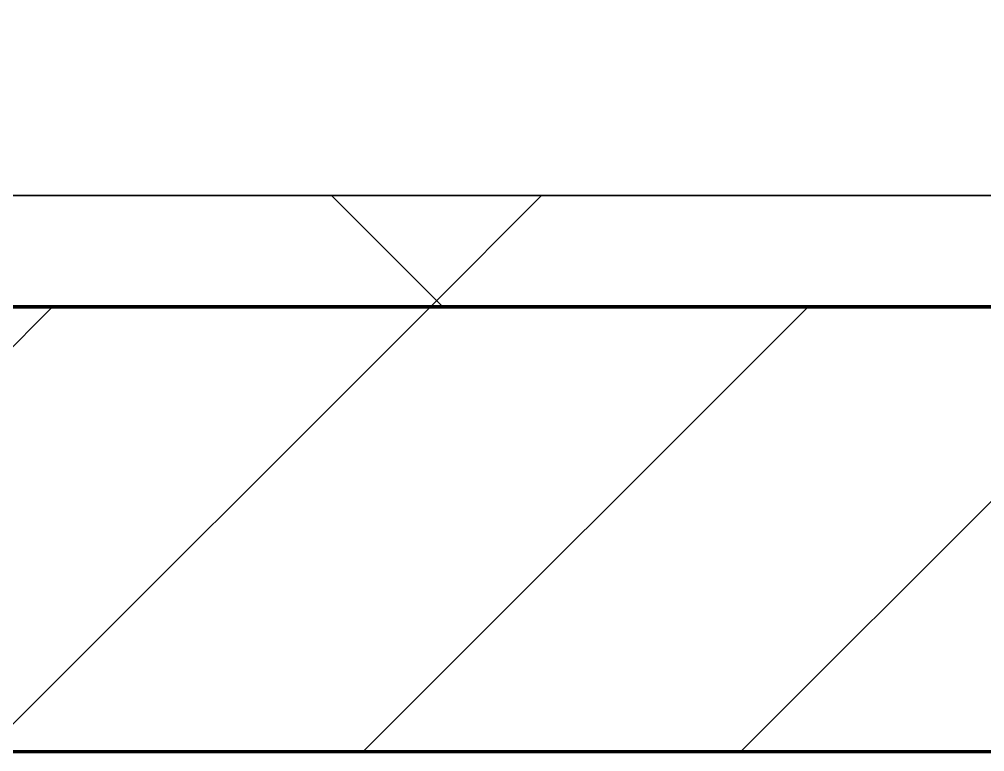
# Model space of a CAD drawing. Header units: millimetres. Extents: x -794334 to -714814, y -17806 to 22403.
# Drawn here: x -736285.5 to -735851.7, y -4021 to -3691.8 of the extents above; entities that cross this region are included whole.
import ezdxf
from ezdxf.xclip import XClip

# ---------------------------------------------------------------- set-up
doc = ezdxf.new("R2010")
doc.units = ezdxf.units.MM
doc.header["$XCLIPFRAME"] = 0
for name, color, linetype, lineweight in [('A-GLAZ-CURT', 2, 'Continuous', 9), ('A-WALL', 5, 'Continuous', 35), ('A-WALL-FNSH', 2, 'Continuous', 35), ('A-WALL-PATT', 1, 'Continuous', 35), ('WALL-E', 2, 'Continuous', 35)]:
    doc.layers.add(name, color=color, linetype=linetype, lineweight=lineweight)
doc.layers.add('A11_ALU.SOLID SHEET', color=2, linetype='Continuous')

# ---------------------------------------------------------------- blocks, each defined once
blk = doc.blocks.new('PPLS-PP19_Custom Tile Pattern - Custom Tile Pattern-V188-4252-01 ENLARGED CONCOURSE LEVEL - REFLECTED CEILING PLAN - SHEET 3')
at = {"layer": 'A-GLAZ-CURT'}
for p, q in [((-300, 0), (300, 0)), ((300, 0), (-300, 0)), ((195.99, 0), (213.31, 0)), ((213.31, 0), (195.99, 0)), ((230.06, 0), (300, 0)), ((-300, -50), (300, -50)), ((300, -50), (-300, -50))]:
    blk.add_line(p, q, dxfattribs=at)
for points, knots in [([(-106.35, 0), (-103.32, 0), (-95.07, 0), (-71.33, 0), (-42.53, 0), (-12.78, 0), (4.23, 0), (9.64, 0), (10.14, 0), (10.18, 0)], [-5338.320744, -5338.320744, -5338.320744, -5338.320744, -5103.229623, -4799.173296, -4065.652676, -3589.737505, -3285.047089, -3066.359526, -3044.715262, -3044.715262, -3044.715262, -3044.715262]), ([(31.18, 0), (25.97, 0), (11.99, 0), (-16.92, 0), (-47.42, 0), (-65.77, 0), (-66.37, 0), (-66.38, 0)], [-4496.803627, -4496.803627, -4496.803627, -4496.803627, -4222.080604, -3745.412743, -2981.410125, -2542.574734, -2498.224237, -2498.224237, -2498.224237, -2498.224237]), ([(28.36, 0), (26.81, 0), (22.12, 0), (12.82, 0), (-2.9, 0), (-20.62, 0), (-32.81, 0), (-44.85, 0), (-51.43, 0), (-51.79, 0)], [-2192.696995, -2192.696995, -2192.696995, -2192.696995, -2106.613311, -1925.670641, -1617.263037, -1290.787923, -1039.307308, -819.71621, -644.910881, -644.910881, -644.910881, -644.910881]), ([(9.32, 0), (9.08, 0), (7.65, 0), (2.57, 0), (-12.23, 0), (-24.89, 0), (-34.13, 0), (-38.38, 0)], [-2922.926651, -2922.926651, -2922.926651, -2922.926651, -2882.788014, -2720.818881, -2518.50168, -2125.455881, -1844.421984, -1844.421984, -1844.421984, -1844.421984]), ([(-38.37, 0), (-37.66, 0), (-28.56, 0), (-18.03, 0), (8.61, 0), (15.02, 0), (22.91, 0), (31, 0), (39.04, 0), (51.19, 0), (58.74, 0), (61.34, 0), (61.45, 0)], [-3352.556414, -3352.556414, -3352.556414, -3352.556414, -3315.260113, -2864.387349, -2439.246196, -2084.094819, -1956.422387, -1818.904206, -1645.594513, -1443.202566, -1228.752106, -1120.932285, -1120.932285, -1120.932285, -1120.932285]), ([(-36.78, 0), (-32.43, 0), (-19.22, 0), (3.05, 0), (21.17, 0), (29.47, 0)], [-6191.144455, -6191.144455, -6191.144455, -6191.144455, -5862.463379, -5340.621928, -4906.675315, -4906.675315, -4906.675315, -4906.675315]), ([(30.82, 0), (29.27, 0), (20.14, 0), (3.54, 0), (-16.58, 0), (-34.76, 0), (-36.04, 0)], [-10462.034656, -10462.034656, -10462.034656, -10462.034656, -10363.088938, -9884.23066, -9424.652049, -9182.880979, -9182.880979, -9182.880979, -9182.880979]), ([(70.61, 0), (66.16, 0), (55.8, 0), (39.61, 0), (24.74, 0), (2.64, 0), (-17.84, 0), (-30.57, 0), (-31.82, 0), (-32, 0)], [-4647.237329, -4647.237329, -4647.237329, -4647.237329, -4326.416877, -4098.545751, -3766.694881, -3333.063701, -2994.501669, -2698.150104, -2614.070998, -2614.070998, -2614.070998, -2614.070998]), ([(-30.52, 0), (-27.11, 0), (-17.83, 0), (5.99, 0), (22.06, 0), (37.44, 0), (45.92, 0), (57.76, 0), (64.47, 0), (72.74, 0), (75.22, 0), (76.03, 0), (76.21, 0)], [-2323.618664, -2323.618664, -2323.618664, -2323.618664, -2142.497158, -1716.209403, -1206.526904, -1089.329421, -901.315459, -753.071572, -495.328968, -421.953223, -334.951786, -290.452333, -290.452333, -290.452333, -290.452333]), ([(8.33, 0), (8.19, 0), (7.18, 0), (0.32, 0), (-13.89, 0), (-24.92, 0), (-29.03, 0)], [-3574.286521, -3574.286521, -3574.286521, -3574.286521, -3526.962355, -3285.499107, -2903.012179, -2680.714891, -2680.714891, -2680.714891, -2680.714891]), ([(-28.57, 0), (-26.93, 0), (-20.29, 0), (-11.45, 0), (2.08, 0), (13.15, 0), (21.24, 0), (24.62, 0), (24.72, 0), (24.72, 0)], [-5361.429781, -5361.429781, -5361.429781, -5361.429781, -5261.36855, -5050.479954, -4785.90057, -4596.498881, -4445.288762, -4384.376941, -4376.041937, -4376.041937, -4376.041937, -4376.041937]), ([(-15.19, 0), (-13.07, 0), (3.41, 0), (20.71, 0), (28.59, 0)], [-461.142613, -461.142613, -461.142613, -461.142613, -429.606584, -404.286242, -404.286242, -404.286242, -404.286242]), ([(-2.63, 0), (-2.47, 0), (-1.22, 0), (4.92, 0), (15.97, 0), (22.54, 0), (24.49, 0)], [-226.825321, -226.825321, -226.825321, -226.825321, -220.269177, -206.416616, -198.214427, -187.717507, -187.717507, -187.717507, -187.717507]), ([(103.09, 0), (101.08, 0), (86.31, 0), (63.34, 0), (35.84, 0), (12, 0), (3.08, 0), (-1.67, 0), (-2.25, 0)], [-375.435014, -375.435014, -375.435014, -375.435014, -369.147452, -330.153101, -307.516438, -285.83788, -246.234814, -234.646884, -234.646884, -234.646884, -234.646884]), ([(24.69, 0), (24.54, 0), (20.99, 0), (15.48, 0), (10.8, 0), (9.63, 0)], [-4368.572414, -4368.572414, -4368.572414, -4368.572414, -4306.476363, -4080.000647, -3772.857994, -3772.857994, -3772.857994, -3772.857994]), ([(18.16, 0), (19.15, 0), (24.25, 0), (25.66, 0), (26.12, 0)], [-5700.113719, -5700.113719, -5700.113719, -5700.113719, -5554.232259, -5302.431367, -5302.431367, -5302.431367, -5302.431367]), ([(114.39, 0), (114.2, 0), (112.08, 0), (105.42, 0), (92.38, 0), (85.59, 0), (74.4, 0), (62.26, 0), (51.85, 0), (43.81, 0), (29.53, 0), (20.67, 0), (18.85, 0), (18.16, 0)], [-8148.58938, -8148.58938, -8148.58938, -8148.58938, -8105.191388, -7723.759874, -7531.75727, -7135.649961, -6924.452779, -6738.82075, -6548.303034, -6314.283804, -6135.05769, -5972.647715, -5832.674503, -5832.674503, -5832.674503, -5832.674503]), ([(76.63, 0), (74.8, 0), (67.65, 0), (53.52, 0), (39.08, 0), (31.27, 0), (29.44, 0)], [-3095.572228, -3095.572228, -3095.572228, -3095.572228, -2950.589685, -2634.532728, -2313.748533, -2212.795542, -2212.795542, -2212.795542, -2212.795542]), ([(29.45, 0), (30.49, 0), (34.72, 0), (48.37, 0), (70.32, 0), (88.14, 0), (97.35, 0)], [-143.384775, -143.384775, -143.384775, -143.384775, -135.792042, -118.513713, -97.899267, -68.662445, -68.662445, -68.662445, -68.662445]), ([(29.46, 0), (33.55, 0), (51.54, 0), (74.73, 0), (93.19, 0), (97.34, 0)], [-403.352684, -403.352684, -403.352684, -403.352684, -390.253598, -346.313304, -333.489071, -333.489071, -333.489071, -333.489071]), ([(29.48, 0), (29.61, 0), (31.19, 0), (38.07, 0), (53.39, 0), (71.67, 0), (84.83, 0), (86.01, 0), (92.51, 0), (94.33, 0)], [-4904.749014, -4904.749014, -4904.749014, -4904.749014, -4887.603822, -4705.298446, -4353.683244, -3960.84581, -3759.045785, -3336.541051, -2783.776468, -2783.776468, -2783.776468, -2783.776468]), ([(29.77, 0), (36.05, 0), (51.59, 0), (70.92, 0), (82.12, 0), (83.66, 0)], [-4901.322694, -4901.322694, -4901.322694, -4901.322694, -4573.028122, -4094.177415, -3869.465285, -3869.465285, -3869.465285, -3869.465285]), ([(53.18, 0), (53.06, 0), (52.22, 0), (44.99, 0), (36.46, 0), (30.82, 0)], [-622.740158, -622.740158, -622.740158, -622.740158, -566.066452, -360.610861, 0, 0, 0, 0]), ([(136.44, 0), (121.66, 0), (86.93, 0), (51.16, 0), (31.18, 0)], [-106.750556, -106.750556, -106.750556, -106.750556, -59.610984, 0, 0, 0, 0]), ([(168.37, 0), (167.68, 0), (162.47, 0), (147.02, 0), (109.77, 0), (76.86, 0), (57.82, 0), (46.51, 0), (41.18, 0), (36.02, 0), (35.54, 0), (35.54, 0)], [-543.375029, -543.375029, -543.375029, -543.375029, -530.793311, -458.593899, -401.860199, -357.622665, -341.267687, -334.000314, -326.15566, -319.318397, -317.489778, -317.489778, -317.489778, -317.489778]), ([(36.29, 0), (37.77, 0), (48.82, 0), (64.79, 0), (83.02, 0), (94.41, 0), (96.49, 0)], [-314.598523, -314.598523, -314.598523, -314.598523, -305.899624, -287.17622, -249.500363, -240.79965, -240.79965, -240.79965, -240.79965]), ([(61.47, 0), (61.47, 0), (61.21, 0), (54.61, 0), (53.71, 0), (53.56, 0)], [-1113.311073, -1113.311073, -1113.311073, -1113.311073, -1096.402191, -891.204116, -747.28819, -747.28819, -747.28819, -747.28819]), ([(76.22, 0), (75.58, 0), (73.64, 0), (71.05, 0), (70.61, 0)], [-193.634889, -193.634889, -193.634889, -193.634889, -31.537676, 0, 0, 0, 0]), ([(94.4, 0), (94.4, 0), (94.6, 0), (95.82, 0), (96.7, 0)], [-2348.345796, -2348.345796, -2348.345796, -2348.345796, -2310.419338, -2253.533331, -2253.533331, -2253.533331, -2253.533331]), ([(97.26, 0), (97.4, 0), (100.56, 0), (108.97, 0), (120.79, 0), (139.94, 0), (163.31, 0), (185.23, 0), (193.62, 0), (194.69, 0), (194.79, 0)], [-2241.783038, -2241.783038, -2241.783038, -2241.783038, -2233.599744, -2052.234781, -1843.028543, -1530.39897, -1095.004608, -529.74427, -295.064701, -265.121568, -265.121568, -265.121568, -265.121568]), ([(97.36, 0), (107.95, 0), (125.27, 0), (132.42, 0), (134.6, 0)], [-239.566347, -239.566347, -239.566347, -239.566347, -194.761443, -152.241002, -152.241002, -152.241002, -152.241002]), ([(97.61, 0), (111.16, 0), (124.77, 0), (138.28, 0), (138.53, 0)], [-333.215778, -333.215778, -333.215778, -333.215778, -291.370682, -290.5735, -290.5735, -290.5735, -290.5735]), ([(98.07, 0), (99.37, 0), (108.21, 0), (116.36, 0), (128.63, 0), (128.95, 0)], [-67.897822, -67.897822, -67.897822, -67.897822, -63.759246, -39.050993, -35.895543, -35.895543, -35.895543, -35.895543]), ([(129.02, 0), (129.02, 0), (124.41, 0), (122.35, 0), (114.96, 0), (108.04, 0), (103.09, 0)], [-35.386604, -35.386604, -35.386604, -35.386604, -31.430235, -22.807238, -15.488593, 0, 0, 0, 0]), ([(157.9, 0), (156.77, 0), (151.67, 0), (143.29, 0), (134.04, 0), (126.24, 0), (118.6, 0), (114.23, 0), (111.98, 0), (105.66, 0), (105.23, 0), (105.23, 0)], [-10292.955006, -10292.955006, -10292.955006, -10292.955006, -10098.273015, -9847.788484, -9677.714971, -9567.007022, -9453.21225, -9220.200448, -9012.77275, -8966.157302, -8929.495943, -8929.495943, -8929.495943, -8929.495943]), ([(105.26, 0), (105.52, 0), (111.01, 0), (112.65, 0), (113.59, 0)], [-8920.561005, -8920.561005, -8920.561005, -8920.561005, -8814.835624, -8577.462505, -8577.462505, -8577.462505, -8577.462505]), ([(128.58, 0), (128.8, 0), (130.16, 0), (139.26, 0), (152.67, 0), (161.24, 0), (162.19, 0), (162.75, 0)], [-633.326174, -633.326174, -633.326174, -633.326174, -627.736123, -618.981161, -602.094757, -592.980799, -581.414464, -581.414464, -581.414464, -581.414464]), ([(137.1, 0), (136, 0), (133.64, 0), (129.87, 0), (129.11, 0)], [-670.405967, -670.405967, -670.405967, -670.405967, -651.020627, -640.742133, -640.742133, -640.742133, -640.742133]), ([(193.8, 0), (193.33, 0), (190.11, 0), (183.13, 0), (171, 0), (161.95, 0), (161.28, 0), (158.35, 0), (157.85, 0), (157.77, 0)], [-11665.349007, -11665.349007, -11665.349007, -11665.349007, -11565.880756, -11105.624034, -10839.086983, -10768.332124, -10666.779182, -10580.760289, -10550.278881, -10550.278881, -10550.278881, -10550.278881]), ([(300, 0), (286.53, 0), (254.22, 0), (207.11, 0), (177.41, 0), (159.34, 0), (158.33, 0), (158.3, 0)], [-285.253232, -285.253232, -285.253232, -285.253232, -244.693688, -187.987675, -143.776725, -129.632772, -123.352749, -123.352749, -123.352749, -123.352749]), ([(159.07, 0), (159.13, 0), (160.84, 0), (165.21, 0), (174.15, 0), (185.98, 0), (208.82, 0), (219.42, 0), (230.06, 0)], [-115.643202, -115.643202, -115.643202, -115.643202, -114.681583, -87.660824, -65.295536, -41.623857, -24.459831, 0, 0, 0, 0]), ([(162.75, 0), (165.4, 0), (170.91, 0), (172.61, 0), (172.61, 0)], [-111.264224, -111.264224, -111.264224, -111.264224, -56.742688, -19.085662, -19.085662, -19.085662, -19.085662]), ([(247.1, 0), (246.76, 0), (245.04, 0), (238.34, 0), (226.56, 0), (221.1, 0), (200.27, 0), (182.99, 0), (174.27, 0), (169.67, 0), (168.99, 0)], [-9649.085549, -9649.085549, -9649.085549, -9649.085549, -9581.591397, -9406.094246, -9221.510254, -9016.44624, -8717.832359, -8253.978395, -8152.463617, -8069.855175, -8069.855175, -8069.855175, -8069.855175]), ([(215.22, 0), (214.62, 0), (210.55, 0), (203.98, 0), (187.54, 0), (175.3, 0), (169.49, 0)], [-203.825446, -203.825446, -203.825446, -203.825446, -198.527383, -184.406837, -162.427601, -142.916156, -142.916156, -142.916156, -142.916156]), ([(171.51, 0), (176.48, 0), (193.23, 0), (201.73, 0), (208.81, 0), (213.9, 0), (241.96, 0), (266.73, 0), (281.71, 0), (291.71, 0), (296.52, 0), (297.86, 0), (298.09, 0)], [-7971.819559, -7971.819559, -7971.819559, -7971.819559, -7784.112253, -7606.717214, -7289.299508, -7042.621073, -6582.165592, -6068.460911, -5766.029927, -5566.724884, -5280.360606, -5199.253518, -5199.253518, -5199.253518, -5199.253518]), ([(172.07, 0), (177.66, 0), (187.87, 0), (201.08, 0), (207.47, 0), (213.96, 0), (215.11, 0)], [-255.364076, -255.364076, -255.364076, -255.364076, -237.955587, -223.92608, -215.862851, -208.75215, -208.75215, -208.75215, -208.75215]), ([(233.08, 0), (230.84, 0), (224.51, 0), (219.94, 0), (219.02, 0)], [-11313.435129, -11313.435129, -11313.435129, -11313.435129, -11162.864862, -10856.732305, -10856.732305, -10856.732305, -10856.732305]), ([(219.9, 0), (220.86, 0), (224.34, 0), (229.23, 0), (232.07, 0)], [-10670.940496, -10670.940496, -10670.940496, -10670.940496, -10511.382485, -10299.356879, -10299.356879, -10299.356879, -10299.356879]), ([(233.1, 0), (237.77, 0), (243.64, 0), (246.54, 0), (246.96, 0)], [-10273.757505, -10273.757505, -10273.757505, -10273.757505, -9925.173265, -9834.877357, -9834.877357, -9834.877357, -9834.877357]), ([(300, 0), (288.22, 0), (265.04, 0), (242.19, 0), (233.43, 0)], [-12528.858583, -12528.858583, -12528.858583, -12528.858583, -11905.454923, -11321.211827, -11321.211827, -11321.211827, -11321.211827]), ([(284.76, 0), (284.76, 0), (285.09, 0), (287.47, 0), (293.59, 0), (297.76, 0), (300, 0)], [-4110.630118, -4110.630118, -4110.630118, -4110.630118, -4053.389046, -3959.664717, -3862.421465, -3746.95702, -3746.95702, -3746.95702, -3746.95702]), ([(297.38, 0), (295.84, 0), (291.62, 0), (285.38, 0), (284.87, 0)], [-4803.172655, -4803.172655, -4803.172655, -4803.172655, -4358.271401, -4143.037883, -4143.037883, -4143.037883, -4143.037883])]:
    blk.add_open_spline(points, degree=3, knots=knots, dxfattribs=at)
for points in [[(24.49, 0), (25.23, 0), (25.72, 0), (26.04, 0)], [(27.44, 0), (27.85, 0), (28.47, 0), (29.46, 0)], [(27.89, 0), (28.29, 0), (28.75, 0), (29.29, 0)], [(80.35, 0), (79.57, 0), (78.27, 0), (76.63, 0)], [(84.06, 0), (83.48, 0), (82.41, 0), (81.72, 0)], [(168.74, 0), (168.74, 0), (169.81, 0), (171.51, 0)], [(195.11, 0), (194.91, 0), (194.44, 0), (193.8, 0)]]:
    blk.add_open_spline(points, degree=3, dxfattribs=at)
blk = doc.blocks.new('PPLS-PP19_Custom Tile Pattern - Custom Tile Pattern-V189-4252-01 ENLARGED CONCOURSE LEVEL - REFLECTED CEILING PLAN - SHEET 3')
at = {"layer": 'A-GLAZ-CURT'}
for p, q in [((-300, 0), (300, 0)), ((300, 0), (-300, 0)), ((-293.07, 0), (-275.75, 0)), ((-275.75, 0), (-293.07, 0)), ((-222.32, 0), (-205, 0)), ((-205, 0), (-222.32, 0)), ((-300, -50), (300, -50)), ((300, -50), (-300, -50))]:
    blk.add_line(p, q, dxfattribs=at)
at = {"layer": 'A-GLAZ-CURT', "flags": 128}
for points in [[(-300, 0), (-291.56, 0), (-283.3, 0), (-275.2, 0), (-267.26, 0), (-259.45, 0), (-251.77, 0), (-244.2, 0), (-236.74, 0), (-229.36, 0), (-222.06, 0), (-214.83, 0), (-207.71, 0), (-200.76, 0), (-194.02, 0), (-187.54, 0), (-181.38, 0), (-175.58, 0), (-170.25, 0)], [(-169.65, 0), (-174.47, 0), (-179.49, 0), (-184.81, 0), (-190.44, 0), (-196.37, 0), (-202.58, 0), (-209.04, 0), (-215.73, 0), (-222.63, 0), (-229.72, 0), (-236.97, 0), (-244.39, 0), (-251.96, 0), (-259.67, 0), (-267.51, 0), (-275.48, 0), (-283.55, 0), (-291.73, 0), (-300, 0)]]:
    blk.add_lwpolyline(points, dxfattribs=at)
at = {"layer": 'A-GLAZ-CURT'}
for points, knots in [([(-300, 0), (-284.65, 0), (-260.47, 0), (-238.94, 0), (-231.14, 0)], [-5323.127839, -5323.127839, -5323.127839, -5323.127839, -4502.809032, -4004.255098, -4004.255098, -4004.255098, -4004.255098]), ([(-163.62, 0), (-179.19, 0), (-215.5, 0), (-262.56, 0), (-294.48, 0), (-300, 0)], [-16345.600353, -16345.600353, -16345.600353, -16345.600353, -15131.813646, -13729.592194, -13439.944408, -13439.944408, -13439.944408, -13439.944408]), ([(-137.88, 0), (-140.56, 0), (-147.66, 0), (-147.69, 0), (-158.72, 0), (-174.02, 0), (-185.59, 0), (-209.77, 0), (-232.01, 0), (-255.22, 0), (-262.59, 0), (-264.9, 0), (-265.4, 0)], [-3187.727384, -3187.727384, -3187.727384, -3187.727384, -2919.378265, -2477.344047, -2237.412286, -2029.680487, -1755.085331, -1400.429864, -858.079193, -543.655514, -208.940337, 0, 0, 0, 0]), ([(-258.6, 0), (-257.91, 0), (-254.26, 0), (-244.34, 0), (-235.6, 0), (-231.44, 0)], [-5722.54675, -5722.54675, -5722.54675, -5722.54675, -5657.471696, -5413.335975, -5184.857794, -5184.857794, -5184.857794, -5184.857794]), ([(-233.49, 0), (-233.44, 0), (-233.08, 0), (-232.71, 0), (-232.31, 0)], [-455.274641, -455.274641, -455.274641, -455.274641, -440.605512, -341.455981, -341.455981, -341.455981, -341.455981]), ([(-163.28, 0), (-168.32, 0), (-179.39, 0), (-199.46, 0), (-216.65, 0), (-228.75, 0), (-230.89, 0), (-231.3, 0)], [-2035.642232, -2035.642232, -2035.642232, -2035.642232, -1763.376603, -1422.553702, -978.033455, -846.069444, -809.975596, -809.975596, -809.975596, -809.975596]), ([(-231.15, 0), (-228.2, 0), (-221.96, 0), (-213.1, 0), (-200.2, 0), (-185.8, 0), (-173.72, 0), (-164.38, 0), (-163.35, 0)], [-5179.587487, -5179.587487, -5179.587487, -5179.587487, -5017.494783, -4832.723979, -4666.091899, -4349.945572, -4000.813434, -3955.854465, -3955.854465, -3955.854465, -3955.854465]), ([(-230.58, 0), (-210.41, 0), (-168.97, 0), (-129.95, 0), (-110.8, 0), (-99.5, 0), (-91.46, 0)], [-3992.345879, -3992.345879, -3992.345879, -3992.345879, -2700.551212, -1002.059161, -460.363443, 0, 0, 0, 0]), ([(-230.58, 0), (-229.89, 0), (-228.11, 0), (-225.3, 0), (-223.63, 0)], [-227.637321, -227.637321, -227.637321, -227.637321, -119.536984, 0, 0, 0, 0]), ([(-223.63, 0), (-219.39, 0), (-206.17, 0), (-188.58, 0), (-172.91, 0), (-165.54, 0), (-163.36, 0)], [-5463.295695, -5463.295695, -5463.295695, -5463.295695, -5161.076232, -4739.070012, -4465.409639, -4350.402127, -4350.402127, -4350.402127, -4350.402127])]:
    blk.add_open_spline(points, degree=3, knots=knots, dxfattribs=at)
blk.add_open_spline([(-231.73, 0), (-232.92, 0), (-233.62, 0), (-234, 0)], degree=3, dxfattribs=at)
blk = doc.blocks.new('*U1029')
at = {"layer": 'A-GLAZ-CURT'}
for name, p in [('PPLS-PP19_Custom Tile Pattern - Custom Tile Pattern-V188-4252-01 ENLARGED CONCOURSE LEVEL - REFLECTED CEILING PLAN - SHEET 3', (42602.37, -7350)), ('PPLS-PP19_Custom Tile Pattern - Custom Tile Pattern-V189-4252-01 ENLARGED CONCOURSE LEVEL - REFLECTED CEILING PLAN - SHEET 3', (43202.37, -7350))]:
    blk.add_blockref(name, p, dxfattribs=at)
blk = doc.blocks.new('*U1630')
blk.add_lwpolyline([(22690, -750), (19166.45, -750), (19116.45, -700), (18966.44, -550), (-101025.39, -550), (-101025.39, -6704.96), (-96300, -6704.96), (-96300, -7350), (-94497.63, -7350), (17250, -7350), (17250, -6849.96), (18300, -6849.96), (22690, -6849.96)], close=True)

msp = doc.modelspace()

# ---------------------------------------------------------------- block references
at = {"layer": 'A11_ALU.SOLID SHEET'}
ref = msp.add_blockref('*U1630', (-744681.24, 3579.02), dxfattribs=at)
XClip(ref).set_block_clipping_path([(-45802.4668593339, -9620.0029952967), (23702.8690583039, 10334.9999958097)])

# ---------------------------------------------------------------- next in the draw order: hatches: boundary and pattern name
at = {"layer": 'A-WALL-PATT', "lineweight": 9}
h = msp.add_hatch(dxfattribs=at)
h.set_pattern_fill('FP_5', color=256, style=0, pattern_type=2)
h.set_pattern_definition([(45, (0, 0), (-212.13203, 212.13203), []), (135, (0, 0), (-212.13203, -212.13203), [])])
h.paths.add_polyline_path([(-727630.24, -3820.98), (-727382.37, -3820.98), (-727382.37, -3770.98), (-790483.7, -3770.98), (-790483.7, -3820.98), (-727766, -3820.98)])
h = msp.add_hatch(dxfattribs=at)
h.set_pattern_fill('FP_2', color=256, style=0, pattern_type=2)
h.set_pattern_definition([(45, (0, 0), (-84.852814, 84.852814), [])])
h.paths.add_polyline_path([(-727382.37, -4020.98), (-727382.37, -3820.98), (-790483.7, -3820.98), (-790483.7, -4020.98), (-727494.49, -4020.98)])

# ---------------------------------------------------------------- next in the draw order: linework, layer by layer
at = {"layer": 'A-WALL', "color": 7, "lineweight": 70}
for p, q in [((-737180, -3820.98), (-734780, -3820.98)), ((-734780, -3820.98), (-737180, -3820.98)), ((-734780, -4020.98), (-737180, -4020.98))]:
    msp.add_line(p, q, dxfattribs=at)
at = {"layer": 'A-WALL-FNSH', "color": 250}
msp.add_line((-737180, -3770.98), (-734780, -3770.98), dxfattribs=at)
at = {"layer": 'WALL-E'}
for p, q in [((-727382.37, -4020.98), (-790483.7, -4020.98)), ((-790483.7, -4020.98), (-727382.37, -4020.98))]:
    msp.add_line(p, q, dxfattribs=at)

# ---------------------------------------------------------------- next in the draw order: block references
msp.add_blockref('*U1029', (-778882.37, 3579.02))

doc.saveas('drawing.dxf')
